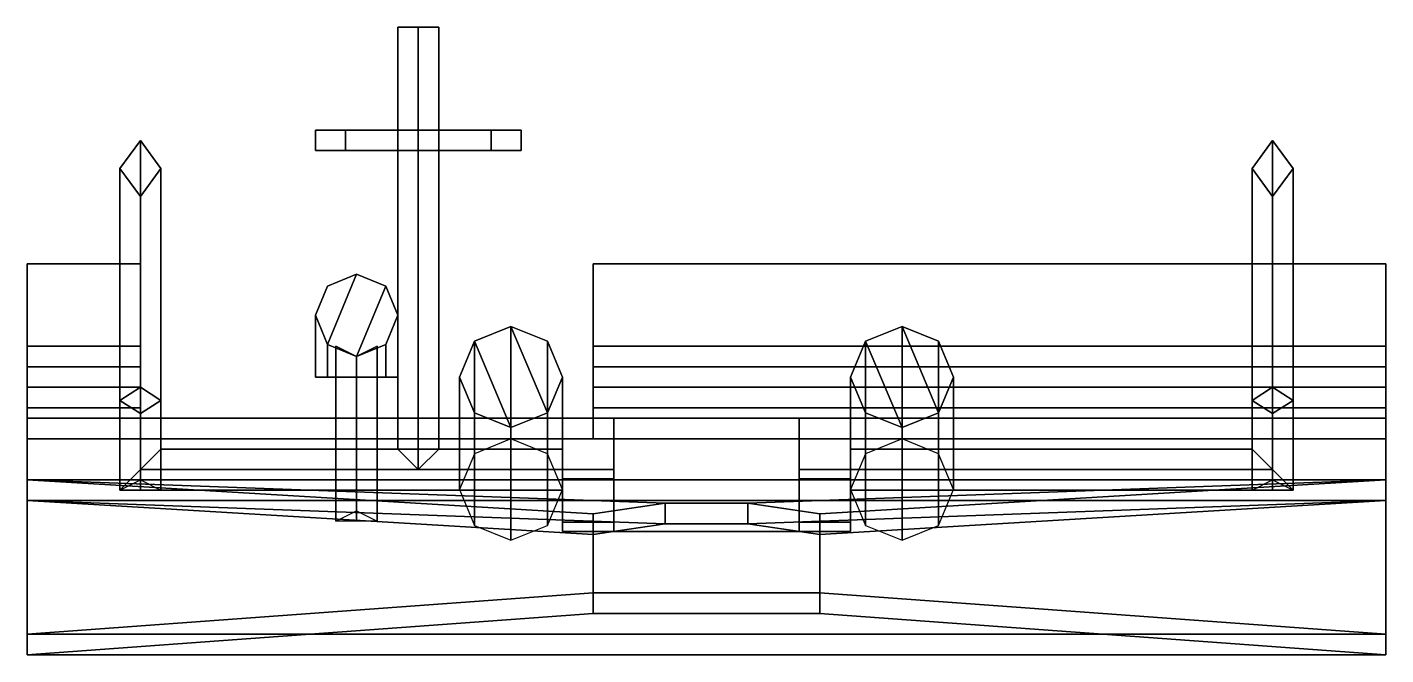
# Model space of a CAD drawing. Extents: x -0.66 to 0.66, y -0.17 to 0.44.
import ezdxf

# ---------------------------------------------------------------- set-up
doc = ezdxf.new("R2010")
doc.units = 0
doc.layers.add('TURRET', color=2, linetype='CONTINUOUS')

msp = doc.modelspace()

# ---------------------------------------------------------------- linework, layer by layer
at = {"layer": 'TURRET'}
for points in [[(-0.3, 0.34, 0.13), (-0.28, 0.34, 0.15), (-0.28, 0.44, 0.15), (-0.3, 0.44, 0.13)], [(-0.28, 0.34, 0.11), (-0.3, 0.34, 0.13), (-0.3, 0.44, 0.13), (-0.28, 0.44, 0.11)], [(-0.28, 0.44, 0.11), (-0.3, 0.44, 0.13), (-0.28, 0.44, 0.15), (-0.26, 0.44, 0.13)], [(-0.28, 0.34, 0.15), (-0.26, 0.34, 0.13), (-0.26, 0.44, 0.13), (-0.28, 0.44, 0.15)], [(-0.26, 0.34, 0.13), (-0.28, 0.34, 0.11), (-0.28, 0.44, 0.11), (-0.26, 0.44, 0.13)], [(-0.38, 0.32, 0.06), (-0.3507, 0.32, 0.1307), (-0.3507, 0.34, 0.1307), (-0.38, 0.34, 0.06)], [(-0.3507, 0.32, -0.0107), (-0.38, 0.32, 0.06), (-0.38, 0.34, 0.06), (-0.3507, 0.34, -0.0107)], [(-0.3507, 0.34, 0.1307), (-0.18, 0.34, 0.06), (-0.2093, 0.34, -0.0107), (-0.38, 0.34, 0.06)], [(-0.38, 0.34, 0.06), (-0.2093, 0.34, -0.0107), (-0.28, 0.34, -0.04), (-0.3507, 0.34, -0.0107)], [(-0.3507, 0.32, 0.1307), (-0.28, 0.32, 0.16), (-0.28, 0.34, 0.16), (-0.3507, 0.34, 0.1307)], [(-0.28, 0.32, -0.04), (-0.3507, 0.32, -0.0107), (-0.3507, 0.34, -0.0107), (-0.28, 0.34, -0.04)], [(-0.28, 0.34, 0.16), (-0.2093, 0.34, 0.1307), (-0.18, 0.34, 0.06), (-0.3507, 0.34, 0.1307)], [(-0.3, 0.03, 0.06), (-0.28, 0.01, 0.08), (-0.28, 0.34, 0.08), (-0.3, 0.34, 0.06)], [(-0.28, 0.01, 0.04), (-0.3, 0.03, 0.06), (-0.3, 0.34, 0.06), (-0.28, 0.34, 0.04)], [(-0.28, 0.32, 0.16), (-0.2093, 0.32, 0.1307), (-0.2093, 0.34, 0.1307), (-0.28, 0.34, 0.16)], [(-0.2093, 0.32, -0.0107), (-0.28, 0.32, -0.04), (-0.28, 0.34, -0.04), (-0.2093, 0.34, -0.0107)], [(-0.28, 0.01, 0.08), (-0.26, 0.03, 0.06), (-0.26, 0.34, 0.06), (-0.28, 0.34, 0.08)], [(-0.26, 0.03, 0.06), (-0.28, 0.01, 0.04), (-0.28, 0.34, 0.04), (-0.26, 0.34, 0.06)], [(-0.2093, 0.32, 0.1307), (-0.18, 0.32, 0.06), (-0.18, 0.34, 0.06), (-0.2093, 0.34, 0.1307)], [(-0.18, 0.32, 0.06), (-0.2093, 0.32, -0.0107), (-0.2093, 0.34, -0.0107), (-0.18, 0.34, 0.06)], [(-0.55, 0.33, 0.04), (-0.57, 0.3027, 0.06), (-0.57, 0.0773, 0.68), (-0.55, 0.09, 0.7)], [(-0.55, 0.01, 0.04), (-0.57, -0.01, 0.06), (-0.57, 0.3027, 0.06), (-0.55, 0.33, 0.04)], [(-0.53, 0.3027, 0.06), (-0.55, 0.33, 0.04), (-0.55, 0.09, 0.7), (-0.53, 0.0773, 0.68)], [(-0.53, 0.03, 0.06), (-0.55, 0.01, 0.04), (-0.55, 0.33, 0.04), (-0.53, 0.3027, 0.06)], [(0.55, 0.33, 0.04), (0.53, 0.3027, 0.06), (0.53, 0.0773, 0.68), (0.55, 0.09, 0.7)], [(0.55, 0.01, 0.04), (0.53, 0.03, 0.06), (0.53, 0.3027, 0.06), (0.55, 0.33, 0.04)], [(0.57, 0.3027, 0.06), (0.55, 0.33, 0.04), (0.55, 0.09, 0.7), (0.57, 0.0773, 0.68)], [(0.57, -0.01, 0.06), (0.55, 0.01, 0.04), (0.55, 0.33, 0.04), (0.57, 0.3027, 0.06)], [(-0.57, 0.3027, 0.06), (-0.55, 0.2755, 0.08), (-0.55, 0.0645, 0.66), (-0.57, 0.0773, 0.68)], [(-0.57, -0.01, 0.06), (-0.55, 0.01, 0.08), (-0.55, 0.2755, 0.08), (-0.57, 0.3027, 0.06)], [(-0.55, 0.2755, 0.08), (-0.53, 0.3027, 0.06), (-0.53, 0.0773, 0.68), (-0.55, 0.0645, 0.66)], [(-0.55, 0.01, 0.08), (-0.53, 0.03, 0.06), (-0.53, 0.3027, 0.06), (-0.55, 0.2755, 0.08)], [(0.53, 0.3027, 0.06), (0.55, 0.2755, 0.08), (0.55, 0.0645, 0.66), (0.53, 0.0773, 0.68)], [(0.53, 0.03, 0.06), (0.55, 0.01, 0.08), (0.55, 0.2755, 0.08), (0.53, 0.3027, 0.06)], [(0.55, 0.2755, 0.08), (0.57, 0.3027, 0.06), (0.57, 0.0773, 0.68), (0.55, 0.0645, 0.66)], [(0.55, 0.01, 0.08), (0.57, -0.01, 0.06), (0.57, 0.3027, 0.06), (0.55, 0.2755, 0.08)], [(-0.55, 0.21, 0.95), (-0.55, 0.13, 0.9), (-0.66, 0.13, 0.9), (-0.66, 0.21, 0.95)], [(-0.66, 0.21, 0.95), (-0.66, 0.13, 0.9), (-0.66, 0.11, 0.9), (-0.66, 0.21, 0.97)], [(-0.66, 0.21, 0.97), (-0.66, 0.11, 0.9), (-0.55, 0.11, 0.9), (-0.55, 0.21, 0.97)], [(-0.55, 0.21, 0.97), (-0.55, 0.21, 0.95), (-0.66, 0.21, 0.95), (-0.66, 0.21, 0.97)], [(-0.55, 0.11, 0.9), (-0.55, 0.13, 0.9), (-0.55, 0.21, 0.95), (-0.55, 0.21, 0.97)], [(-0.34, 0.2, 0.96), (-0.3683, 0.1883, 0.96), (-0.38, 0.16, 0.96), (-0.3683, 0.1317, 0.96)], [(-0.34, 0.2, 0.46), (-0.3683, 0.1883, 0.46), (-0.3683, 0.1883, 0.96), (-0.34, 0.2, 0.96)], [(-0.3117, 0.1883, 0.96), (-0.34, 0.2, 0.96), (-0.3683, 0.1317, 0.96), (-0.34, 0.12, 0.96)], [(-0.3117, 0.1883, 0.46), (-0.34, 0.2, 0.46), (-0.34, 0.2, 0.96), (-0.3117, 0.1883, 0.96)], [(0.66, 0.21, 0.97), (0.66, 0.21, 0.95), (-0.11, 0.21, 0.95), (-0.11, 0.21, 0.97)], [(-0.11, 0.21, 0.97), (-0.11, 0.11, 0.9), (0.66, 0.11, 0.9), (0.66, 0.21, 0.97)], [(0.66, 0.21, 0.95), (0.66, 0.13, 0.9), (-0.11, 0.13, 0.9), (-0.11, 0.21, 0.95)], [(-0.11, 0.21, 0.97), (-0.11, 0.21, 0.95), (-0.11, 0.13, 0.9), (-0.11, 0.11, 0.9)], [(0.66, 0.11, 0.9), (0.66, 0.13, 0.9), (0.66, 0.21, 0.95), (0.66, 0.21, 0.97)], [(-0.3683, 0.1883, 0.46), (-0.38, 0.16, 0.46), (-0.38, 0.16, 0.96), (-0.3683, 0.1883, 0.96)], [(-0.3, 0.16, 0.96), (-0.3117, 0.1883, 0.96), (-0.34, 0.12, 0.96), (-0.3117, 0.1317, 0.96)], [(-0.3, 0.16, 0.46), (-0.3117, 0.1883, 0.46), (-0.3117, 0.1883, 0.96), (-0.3, 0.16, 0.96)], [(-0.38, 0.16, 0.46), (-0.3683, 0.1317, 0.46), (-0.3683, 0.1317, 0.96), (-0.38, 0.16, 0.96)], [(-0.38, 0.16, 0.9), (-0.3683, 0.1317, 0.8717), (-0.3683, 0.1, 0.8717), (-0.38, 0.1, 0.9)], [(-0.3683, 0.1317, 0.9283), (-0.38, 0.16, 0.9), (-0.38, 0.1, 0.9), (-0.3683, 0.1, 0.9283)], [(-0.3117, 0.1317, 0.46), (-0.3, 0.16, 0.46), (-0.3, 0.16, 0.96), (-0.3117, 0.1317, 0.96)], [(-0.3117, 0.1317, 0.8717), (-0.3, 0.16, 0.9), (-0.3, 0.1, 0.9), (-0.3117, 0.1, 0.8717)], [(-0.3, 0.16, 0.9), (-0.3117, 0.1317, 0.9283), (-0.3117, 0.1, 0.9283), (-0.3, 0.1, 0.9)], [(-0.19, 0.0398, 0.1209), (-0.2254, 0.0254, 0.1234), (-0.2254, 0.1348, 0.7439), (-0.19, 0.1492, 0.7413)], [(-0.1546, 0.0652, 0.7561), (-0.19, 0.1492, 0.7413), (-0.2254, 0.1348, 0.7439), (-0.19, 0.0508, 0.7587)], [(-0.1546, 0.0254, 0.1234), (-0.19, 0.0398, 0.1209), (-0.19, 0.1492, 0.7413), (-0.1546, 0.1348, 0.7439)], [(-0.14, 0.1, 0.75), (-0.1546, 0.1348, 0.7439), (-0.19, 0.1492, 0.7413), (-0.1546, 0.0652, 0.7561)], [(0.19, 0.0398, 0.1209), (0.1546, 0.0254, 0.1234), (0.1546, 0.1348, 0.7439), (0.19, 0.1492, 0.7413)], [(0.2254, 0.0652, 0.7561), (0.19, 0.1492, 0.7413), (0.1546, 0.1348, 0.7439), (0.19, 0.0508, 0.7587)], [(0.2254, 0.0254, 0.1234), (0.19, 0.0398, 0.1209), (0.19, 0.1492, 0.7413), (0.2254, 0.1348, 0.7439)], [(0.24, 0.1, 0.75), (0.2254, 0.1348, 0.7439), (0.19, 0.1492, 0.7413), (0.2254, 0.0652, 0.7561)], [(-0.2254, 0.0254, 0.1234), (-0.24, -0.0094, 0.1296), (-0.24, 0.1, 0.75), (-0.2254, 0.1348, 0.7439)], [(-0.19, 0.0508, 0.7587), (-0.2254, 0.1348, 0.7439), (-0.24, 0.1, 0.75), (-0.2254, 0.0652, 0.7561)], [(-0.14, -0.0094, 0.1296), (-0.1546, 0.0254, 0.1234), (-0.1546, 0.1348, 0.7439), (-0.14, 0.1, 0.75)], [(0.1546, 0.0254, 0.1234), (0.14, -0.0094, 0.1296), (0.14, 0.1, 0.75), (0.1546, 0.1348, 0.7439)], [(0.19, 0.0508, 0.7587), (0.1546, 0.1348, 0.7439), (0.14, 0.1, 0.75), (0.1546, 0.0652, 0.7561)], [(0.24, -0.0094, 0.1296), (0.2254, 0.0254, 0.1234), (0.2254, 0.1348, 0.7439), (0.24, 0.1, 0.75)], [(-0.55, 0.13, 0.9), (-0.55, 0.09, 0.86), (-0.66, 0.09, 0.86), (-0.66, 0.13, 0.9)], [(-0.66, 0.13, 0.9), (-0.66, 0.09, 0.86), (-0.66, 0.07, 0.86), (-0.66, 0.11, 0.9)], [(-0.55, 0.07, 0.86), (-0.55, 0.09, 0.86), (-0.55, 0.13, 0.9), (-0.55, 0.11, 0.9)], [(-0.3683, 0.1317, 0.46), (-0.34, 0.12, 0.46), (-0.34, 0.12, 0.96), (-0.3683, 0.1317, 0.96)], [(-0.3683, 0.1317, 0.8717), (-0.34, 0.12, 0.86), (-0.34, 0.1, 0.86), (-0.3683, 0.1, 0.8717)], [(-0.34, 0.12, 0.94), (-0.3683, 0.1317, 0.9283), (-0.3683, 0.1, 0.9283), (-0.34, 0.1, 0.94)], [(-0.36, -0.04, 0.52), (-0.34, -0.03, 0.54), (-0.34, 0.12, 0.54), (-0.36, 0.13, 0.52)], [(-0.34, -0.04, 0.5), (-0.36, -0.04, 0.52), (-0.36, 0.13, 0.52), (-0.34, 0.12, 0.5)], [(-0.34, 0.12, 0.46), (-0.3117, 0.1317, 0.46), (-0.3117, 0.1317, 0.96), (-0.34, 0.12, 0.96)], [(-0.34, 0.12, 0.86), (-0.3117, 0.1317, 0.8717), (-0.3117, 0.1, 0.8717), (-0.34, 0.1, 0.86)], [(-0.3117, 0.1317, 0.9283), (-0.34, 0.12, 0.94), (-0.34, 0.1, 0.94), (-0.3117, 0.1, 0.9283)], [(-0.34, -0.03, 0.54), (-0.32, -0.04, 0.52), (-0.32, 0.13, 0.52), (-0.34, 0.12, 0.54)], [(-0.32, -0.04, 0.52), (-0.34, -0.04, 0.5), (-0.34, 0.12, 0.5), (-0.32, 0.13, 0.52)], [(0.66, 0.13, 0.9), (0.66, 0.09, 0.86), (-0.11, 0.09, 0.86), (-0.11, 0.13, 0.9)], [(-0.11, 0.11, 0.9), (-0.11, 0.13, 0.9), (-0.11, 0.09, 0.86), (-0.11, 0.07, 0.86)], [(0.66, 0.07, 0.86), (0.66, 0.09, 0.86), (0.66, 0.13, 0.9), (0.66, 0.11, 0.9)], [(-0.66, 0.11, 0.9), (-0.66, 0.07, 0.86), (-0.55, 0.07, 0.86), (-0.55, 0.11, 0.9)], [(-0.11, 0.11, 0.9), (-0.11, 0.07, 0.86), (0.66, 0.07, 0.86), (0.66, 0.11, 0.9)], [(-0.3, 0.1, 0.9), (-0.3683, 0.1, 0.9283), (-0.38, 0.1, 0.9), (-0.3117, 0.1, 0.8717)], [(-0.3117, 0.1, 0.8717), (-0.38, 0.1, 0.9), (-0.3683, 0.1, 0.8717), (-0.34, 0.1, 0.86)], [(-0.3117, 0.1, 0.9283), (-0.34, 0.1, 0.94), (-0.3683, 0.1, 0.9283), (-0.3, 0.1, 0.9)], [(-0.24, -0.0094, 0.1296), (-0.2254, -0.0442, 0.1357), (-0.2254, 0.0652, 0.7561), (-0.24, 0.1, 0.75)], [(-0.1546, -0.0442, 0.1357), (-0.14, -0.0094, 0.1296), (-0.14, 0.1, 0.75), (-0.1546, 0.0652, 0.7561)], [(0.14, -0.0094, 0.1296), (0.1546, -0.0442, 0.1357), (0.1546, 0.0652, 0.7561), (0.14, 0.1, 0.75)], [(0.2254, -0.0442, 0.1357), (0.24, -0.0094, 0.1296), (0.24, 0.1, 0.75), (0.2254, 0.0652, 0.7561)], [(-0.55, 0.09, 0.86), (-0.55, 0.06, 0.82), (-0.66, 0.06, 0.82), (-0.66, 0.09, 0.86)], [(-0.66, 0.09, 0.86), (-0.66, 0.06, 0.82), (-0.66, 0.04, 0.82), (-0.66, 0.07, 0.86)], [(-0.57, -0.01, 0.68), (-0.55, 0, 0.7), (-0.55, 0.09, 0.7), (-0.57, 0.0773, 0.68)], [(-0.55, 0.04, 0.82), (-0.55, 0.06, 0.82), (-0.55, 0.09, 0.86), (-0.55, 0.07, 0.86)], [(-0.55, 0, 0.7), (-0.53, -0.01, 0.68), (-0.53, 0.0773, 0.68), (-0.55, 0.09, 0.7)], [(0.66, 0.09, 0.86), (0.66, 0.06, 0.82), (-0.11, 0.06, 0.82), (-0.11, 0.09, 0.86)], [(-0.11, 0.07, 0.86), (-0.11, 0.09, 0.86), (-0.11, 0.06, 0.82), (-0.11, 0.04, 0.82)], [(0.53, -0.01, 0.68), (0.55, 0, 0.7), (0.55, 0.09, 0.7), (0.53, 0.0773, 0.68)], [(0.55, 0, 0.7), (0.57, -0.01, 0.68), (0.57, 0.0773, 0.68), (0.55, 0.09, 0.7)], [(0.66, 0.04, 0.82), (0.66, 0.06, 0.82), (0.66, 0.09, 0.86), (0.66, 0.07, 0.86)], [(-0.66, 0.07, 0.86), (-0.66, 0.04, 0.82), (-0.55, 0.04, 0.82), (-0.55, 0.07, 0.86)], [(-0.55, -0.01, 0.66), (-0.57, -0.01, 0.68), (-0.57, 0.0773, 0.68), (-0.55, 0.0645, 0.66)], [(-0.53, -0.01, 0.68), (-0.55, -0.01, 0.66), (-0.55, 0.0645, 0.66), (-0.53, 0.0773, 0.68)], [(-0.11, 0.07, 0.86), (-0.11, 0.04, 0.82), (0.66, 0.04, 0.82), (0.66, 0.07, 0.86)], [(0.55, -0.01, 0.66), (0.53, -0.01, 0.68), (0.53, 0.0773, 0.68), (0.55, 0.0645, 0.66)], [(0.57, -0.01, 0.68), (0.55, -0.01, 0.66), (0.55, 0.0645, 0.66), (0.57, 0.0773, 0.68)], [(0.66, 0.06, 0.82), (0.66, 0, 0.7), (-0.66, 0, 0.7), (-0.66, 0.06, 0.82)], [(-0.66, 0.06, 0.82), (-0.66, 0, 0.7), (-0.66, -0.02, 0.7), (-0.66, 0.04, 0.82)], [(-0.11, 0.04, 0.82), (-0.11, 0.06, 0.82), (-0.55, 0.06, 0.82), (-0.55, 0.04, 0.82)], [(-0.2254, -0.0442, 0.1357), (-0.19, -0.0586, 0.1383), (-0.19, 0.0508, 0.7587), (-0.2254, 0.0652, 0.7561)], [(-0.19, -0.0586, 0.1383), (-0.1546, -0.0442, 0.1357), (-0.1546, 0.0652, 0.7561), (-0.19, 0.0508, 0.7587)], [(-0.09, 0.01, 0.14), (-0.09, 0.06, 0.03), (-0.14, 0.06, 0.03), (-0.14, 0.01, 0.14)], [(-0.14, 0.01, 0.14), (-0.14, 0.06, 0.03), (-0.14, -0.05), (-0.14, -0.05, 0.14)], [(-0.14, 0.06, 0.03), (-0.14, 0.06), (-0.14, -0.05)], [(0.14, 0.06, 0.03), (0.14, 0.06), (-0.14, 0.06), (-0.14, 0.06, 0.03)], [(-0.14, -0.05), (-0.14, 0.06), (0.14, 0.06), (0.14, -0.05)], [(-0.09, -0.05, 0.03), (-0.09, 0.06, 0.03), (-0.09, 0.01, 0.14), (-0.09, -0.05, 0.14)], [(0.09, -0.05, 0.03), (0.09, 0.06, 0.03), (-0.09, 0.06, 0.03), (-0.09, -0.05, 0.03)], [(0.09, 0.01, 0.14), (0.09, 0.06, 0.03), (0.09, -0.05, 0.03), (0.09, -0.05, 0.14)], [(0.14, 0.01, 0.14), (0.14, 0.06, 0.03), (0.09, 0.06, 0.03), (0.09, 0.01, 0.14)], [(0.14, -0.05), (0.14, 0.06), (0.14, 0.06, 0.03), (0.14, -0.05)], [(0.14, -0.05), (0.14, 0.06, 0.03), (0.14, 0.01, 0.14), (0.14, -0.05, 0.14)], [(0.1546, -0.0442, 0.1357), (0.19, -0.0586, 0.1383), (0.19, 0.0508, 0.7587), (0.1546, 0.0652, 0.7561)], [(0.19, -0.0586, 0.1383), (0.2254, -0.0442, 0.1357), (0.2254, 0.0652, 0.7561), (0.19, 0.0508, 0.7587)], [(0.66, -0.02, 0.7), (0.66, 0, 0.7), (0.66, 0.06, 0.82), (0.66, 0.04, 0.82)], [(-0.66, 0.04, 0.82), (-0.66, -0.02, 0.7), (0.66, -0.02, 0.7), (0.66, 0.04, 0.82)], [(-0.14, 0.01, 0.08), (-0.14, 0.03, 0.06), (-0.53, 0.03, 0.06), (-0.55, 0.01, 0.08)], [(-0.14, 0.03, 0.06), (-0.14, 0.01, 0.04), (-0.55, 0.01, 0.04), (-0.53, 0.03, 0.06)], [(0.14, 0.01, 0.04), (0.14, 0.03, 0.06), (0.53, 0.03, 0.06), (0.55, 0.01, 0.04)], [(0.14, 0.03, 0.06), (0.14, 0.01, 0.08), (0.55, 0.01, 0.08), (0.53, 0.03, 0.06)], [(-0.66, 0, 0.7), (-0.66, -0.15, -0.16), (-0.66, -0.17, -0.16), (-0.66, -0.02, 0.7)], [(-0.11, -0.0331, 0.51), (-0.11, -0.1099, 0.07), (-0.66, -0.15, -0.16), (-0.66, 0, 0.7)], [(0.66, 0, 0.7), (0.04, -0.0227, 0.57), (-0.04, -0.0227, 0.57), (-0.66, 0, 0.7)], [(-0.04, -0.0227, 0.57), (-0.11, -0.0331, 0.51), (-0.11, -0.0331, 0.51), (-0.66, 0, 0.7)], [(-0.14, -0.01, 0.06), (-0.14, 0.01, 0.08), (-0.55, 0.01, 0.08), (-0.57, -0.01, 0.06)], [(-0.14, 0.01, 0.04), (-0.14, -0.01, 0.06), (-0.57, -0.01, 0.06), (-0.55, 0.01, 0.04)], [(-0.14, 0.01, 0.14), (-0.14, 0.0012, 0.1612), (-0.09, 0.0012, 0.1612), (-0.09, 0.01, 0.14)], [(-0.14, 0.0012, 0.1612), (-0.14, 0.01, 0.14), (-0.14, -0.05, 0.14), (-0.14, -0.0412, 0.1612)], [(-0.14, 0.0012, 0.1612), (-0.14, -0.02, 0.17), (-0.09, -0.02, 0.17), (-0.09, 0.0012, 0.1612)], [(-0.14, -0.02, 0.17), (-0.14, 0.0012, 0.1612), (-0.14, -0.0412, 0.1612), (-0.14, -0.02, 0.17)], [(0.09, 0.01, 0.14), (0.09, 0.0012, 0.1612), (0.14, 0.0012, 0.1612), (0.14, 0.01, 0.14)], [(0.09, 0.0012, 0.1612), (0.09, -0.02, 0.17), (0.14, -0.02, 0.17), (0.14, 0.0012, 0.1612)], [(0.14, -0.05, 0.14), (0.14, 0.01, 0.14), (0.14, 0.0012, 0.1612), (0.14, -0.0412, 0.1612)], [(0.14, -0.01, 0.06), (0.14, 0.01, 0.04), (0.55, 0.01, 0.04), (0.57, -0.01, 0.06)], [(0.14, 0.01, 0.08), (0.14, -0.01, 0.06), (0.57, -0.01, 0.06), (0.55, 0.01, 0.08)], [(0.14, -0.0412, 0.1612), (0.14, 0.0012, 0.1612), (0.14, -0.02, 0.17)], [(0.66, 0, 0.7), (0.11, -0.0331, 0.51), (0.11, -0.0331, 0.51), (0.04, -0.0227, 0.57)], [(0.66, -0.15, -0.16), (0.11, -0.1099, 0.07), (0.11, -0.0331, 0.51), (0.66, 0, 0.7)], [(0.66, -0.17, -0.16), (0.66, -0.15, -0.16), (0.66, 0, 0.7), (0.66, -0.02, 0.7)], [(-0.66, -0.02, 0.7), (-0.66, -0.17, -0.16), (-0.11, -0.1299, 0.07), (-0.11, -0.0531, 0.51)], [(-0.66, -0.02, 0.7), (-0.04, -0.0427, 0.57), (0.04, -0.0427, 0.57), (0.66, -0.02, 0.7)], [(-0.66, -0.02, 0.7), (-0.66, -0.02, 0.7), (-0.11, -0.0531, 0.51), (-0.04, -0.0427, 0.57)], [(-0.14, -0.02, 0.17), (-0.14, -0.0412, 0.1612), (-0.09, -0.0412, 0.1612), (-0.09, -0.02, 0.17)], [(-0.11, -0.0531, 0.51), (-0.11, -0.0331, 0.51), (-0.04, -0.0227, 0.57), (-0.04, -0.0427, 0.57)], [(-0.04, -0.0427, 0.57), (-0.04, -0.0227, 0.57), (0.04, -0.0227, 0.57), (0.04, -0.0427, 0.57)], [(0.04, -0.0427, 0.57), (0.04, -0.0427, 0.57), (0.11, -0.0531, 0.51), (0.66, -0.02, 0.7)], [(0.04, -0.0427, 0.57), (0.04, -0.0227, 0.57), (0.11, -0.0331, 0.51), (0.11, -0.0531, 0.51)], [(0.09, -0.02, 0.17), (0.09, -0.0412, 0.1612), (0.14, -0.0412, 0.1612), (0.14, -0.02, 0.17)], [(0.11, -0.1299, 0.07), (0.66, -0.17, -0.16), (0.66, -0.02, 0.7), (0.11, -0.0531, 0.51)], [(-0.11, -0.1299, 0.07), (-0.11, -0.1099, 0.07), (-0.11, -0.0331, 0.51), (-0.11, -0.0531, 0.51)], [(0.11, -0.0531, 0.51), (0.11, -0.0331, 0.51), (0.11, -0.1099, 0.07), (0.11, -0.1299, 0.07)], [(-0.14, -0.0412, 0.1612), (-0.14, -0.05, 0.14), (-0.09, -0.05, 0.14), (-0.09, -0.0412, 0.1612)], [(-0.14, -0.05, 0.14), (-0.14, -0.05), (-0.09, -0.05, 0.03), (-0.09, -0.05, 0.14)], [(-0.09, -0.05, 0.03), (-0.14, -0.05), (0.14, -0.05), (0.09, -0.05, 0.03)], [(0.09, -0.0412, 0.1612), (0.09, -0.05, 0.14), (0.14, -0.05, 0.14), (0.14, -0.0412, 0.1612)], [(0.09, -0.05, 0.14), (0.09, -0.05, 0.03), (0.14, -0.05), (0.14, -0.05, 0.14)], [(0.11, -0.1099, 0.07), (0.66, -0.15, -0.16), (-0.66, -0.15, -0.16), (-0.11, -0.1099, 0.07)], [(0.11, -0.1299, 0.07), (0.11, -0.1099, 0.07), (-0.11, -0.1099, 0.07), (-0.11, -0.1299, 0.07)], [(-0.11, -0.1299, 0.07), (-0.66, -0.17, -0.16), (0.66, -0.17, -0.16), (0.11, -0.1299, 0.07)], [(-0.66, -0.17, -0.16), (-0.66, -0.15, -0.16), (0.66, -0.15, -0.16), (0.66, -0.17, -0.16)]]:
    msp.add_3dface(points, dxfattribs=at)

doc.saveas('drawing.dxf')
